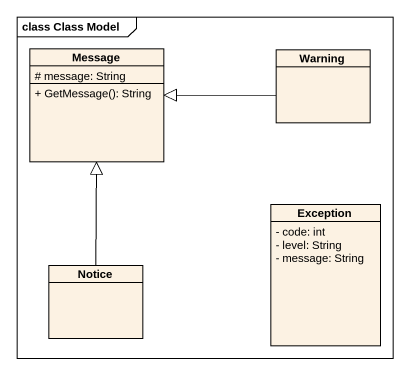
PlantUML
@startuml
mainframe class Class Model
hide circle
hide empty members
skinparam classAttributeIconSize 0
class Message {
  # message: String
  + GetMessage(): String
}
class Warning
class "Exception" as Exception_ {
  - code: int
  - level: String
  - message: String
}
class Notice
Warning -left-|> Message
Notice -up-|> Message
@enduml
